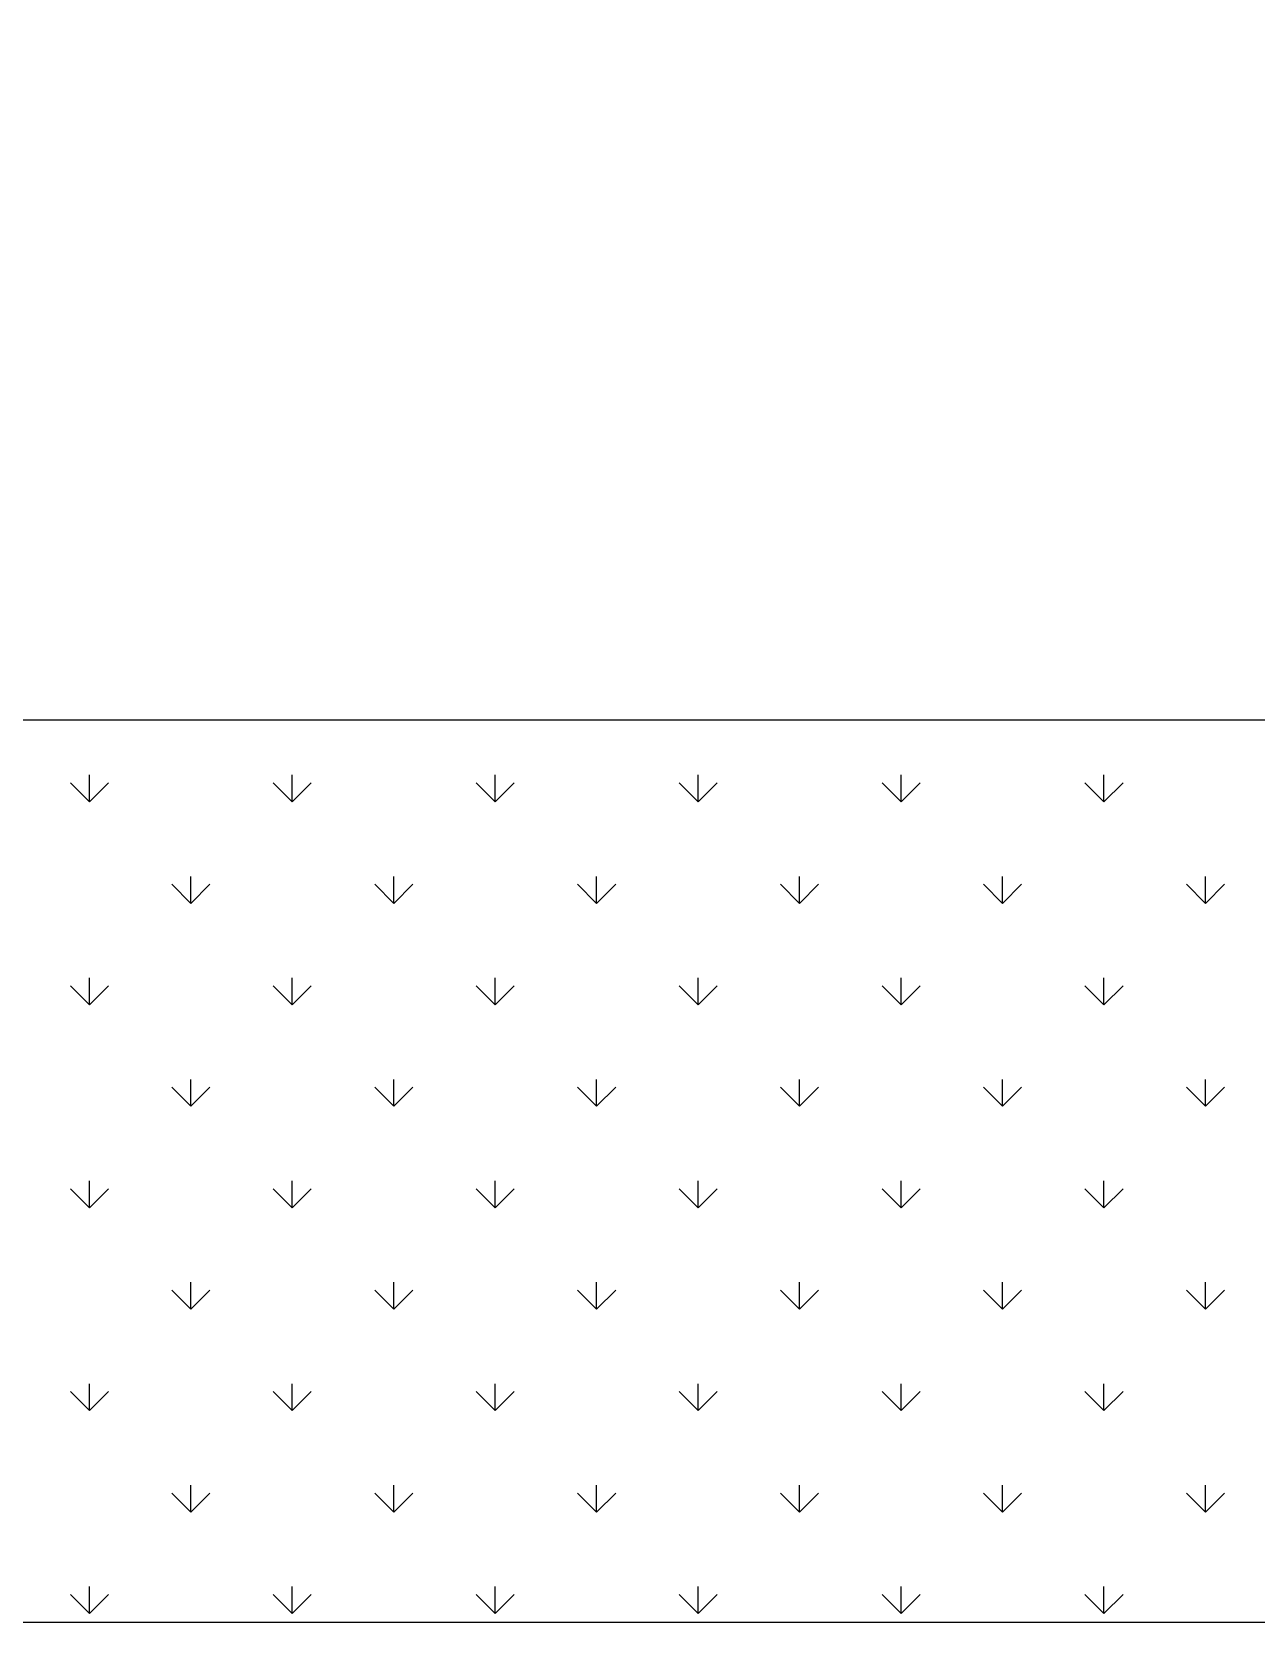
# Model space of a CAD drawing. Header units: inches. Extents: x -580 to 220, y 1335 to 2135.
# Drawn here: x -532.9 to -487.4, y 1913.5 to 1972.7 of the extents above; entities that cross this region are included whole.
import ezdxf

# ---------------------------------------------------------------- set-up
doc = ezdxf.new("R2010")
doc.units = ezdxf.units.IN
doc.header["$MEASUREMENT"] = 0
for name, color, linetype in [('Grabado linea bajo', 7, 'Continuous'), ('grabado linea intenso', 7, 'Continuous'), ('grabado linea medio', 7, 'Continuous')]:
    doc.layers.add(name, color=color, linetype=linetype)

# ---------------------------------------------------------------- blocks, each defined once
blk = doc.blocks.new('block 14')
at = {"layer": 'grabado linea intenso', "color": 2, "lineweight": 25}
blk.add_open_spline([(-553.238, 1913.546), (-553.238, 1913.546), (-304.238, 1913.546), (-304.238, 1913.546), (-298.716, 1913.546), (-294.238, 1918.023), (-294.238, 1923.546), (-294.238, 1923.546), (-294.238, 2023.546), (-294.238, 2023.546), (-294.238, 2029.069), (-298.716, 2033.546), (-304.238, 2033.546), (-304.238, 2033.546), (-553.238, 2033.546), (-553.238, 2033.546)], degree=3, knots=[0, 0, 0, 0, 1, 1, 1, 2, 2, 2, 3, 3, 3, 4, 4, 4, 5, 5, 5, 5], dxfattribs=at)
blk = doc.blocks.new('block 23')
at = {"layer": 'grabado linea medio', "color": 3, "lineweight": 25}
blk.add_lwpolyline([(-451.701, 1913.546), (-451.701, 1947.077), (-553.238, 1947.077)], dxfattribs=at)
blk = doc.blocks.new('block 69')
at = {"layer": 'Grabado linea bajo', "color": 4, "lineweight": 25}
blk.add_lwpolyline([(-530.742, 1913.868), (-530.742, 1914.868)], dxfattribs=at)
blk = doc.blocks.new('block 70')
at = {"layer": 'Grabado linea bajo', "color": 4, "lineweight": 25}
blk.add_lwpolyline([(-530.742, 1921.411), (-530.742, 1922.411)], dxfattribs=at)
blk = doc.blocks.new('block 71')
at = {"layer": 'Grabado linea bajo', "color": 4, "lineweight": 25}
blk.add_lwpolyline([(-530.742, 1928.955), (-530.742, 1929.955)], dxfattribs=at)
blk = doc.blocks.new('block 72')
at = {"layer": 'Grabado linea bajo', "color": 4, "lineweight": 25}
blk.add_lwpolyline([(-530.742, 1936.498), (-530.742, 1937.498)], dxfattribs=at)
blk = doc.blocks.new('block 73')
at = {"layer": 'Grabado linea bajo', "color": 4, "lineweight": 25}
blk.add_lwpolyline([(-530.742, 1944.042), (-530.742, 1945.042)], dxfattribs=at)
blk = doc.blocks.new('block 78')
at = {"layer": 'Grabado linea bajo', "color": 4, "lineweight": 25}
blk.add_lwpolyline([(-526.971, 1917.64), (-526.971, 1918.64)], dxfattribs=at)
blk = doc.blocks.new('block 79')
at = {"layer": 'Grabado linea bajo', "color": 4, "lineweight": 25}
blk.add_lwpolyline([(-526.971, 1925.183), (-526.971, 1926.183)], dxfattribs=at)
blk = doc.blocks.new('block 80')
at = {"layer": 'Grabado linea bajo', "color": 4, "lineweight": 25}
blk.add_lwpolyline([(-526.971, 1932.726), (-526.971, 1933.727)], dxfattribs=at)
blk = doc.blocks.new('block 81')
at = {"layer": 'Grabado linea bajo', "color": 4, "lineweight": 25}
blk.add_lwpolyline([(-526.971, 1940.27), (-526.971, 1941.27)], dxfattribs=at)
blk = doc.blocks.new('block 87')
at = {"layer": 'Grabado linea bajo', "color": 4, "lineweight": 25}
blk.add_lwpolyline([(-523.199, 1913.868), (-523.199, 1914.868)], dxfattribs=at)
blk = doc.blocks.new('block 88')
at = {"layer": 'Grabado linea bajo', "color": 4, "lineweight": 25}
blk.add_lwpolyline([(-523.199, 1921.411), (-523.199, 1922.411)], dxfattribs=at)
blk = doc.blocks.new('block 89')
at = {"layer": 'Grabado linea bajo', "color": 4, "lineweight": 25}
blk.add_lwpolyline([(-523.199, 1928.955), (-523.199, 1929.955)], dxfattribs=at)
blk = doc.blocks.new('block 90')
at = {"layer": 'Grabado linea bajo', "color": 4, "lineweight": 25}
blk.add_lwpolyline([(-523.199, 1936.498), (-523.199, 1937.498)], dxfattribs=at)
blk = doc.blocks.new('block 91')
at = {"layer": 'Grabado linea bajo', "color": 4, "lineweight": 25}
blk.add_lwpolyline([(-523.199, 1944.042), (-523.199, 1945.042)], dxfattribs=at)
blk = doc.blocks.new('block 96')
at = {"layer": 'Grabado linea bajo', "color": 4, "lineweight": 25}
blk.add_lwpolyline([(-519.427, 1917.64), (-519.427, 1918.64)], dxfattribs=at)
blk = doc.blocks.new('block 97')
at = {"layer": 'Grabado linea bajo', "color": 4, "lineweight": 25}
blk.add_lwpolyline([(-519.427, 1925.183), (-519.427, 1926.183)], dxfattribs=at)
blk = doc.blocks.new('block 98')
at = {"layer": 'Grabado linea bajo', "color": 4, "lineweight": 25}
blk.add_lwpolyline([(-519.427, 1932.726), (-519.427, 1933.727)], dxfattribs=at)
blk = doc.blocks.new('block 99')
at = {"layer": 'Grabado linea bajo', "color": 4, "lineweight": 25}
blk.add_lwpolyline([(-519.427, 1940.27), (-519.427, 1941.27)], dxfattribs=at)
blk = doc.blocks.new('block 105')
at = {"layer": 'Grabado linea bajo', "color": 4, "lineweight": 25}
blk.add_lwpolyline([(-515.655, 1913.868), (-515.655, 1914.868)], dxfattribs=at)
blk = doc.blocks.new('block 106')
at = {"layer": 'Grabado linea bajo', "color": 4, "lineweight": 25}
blk.add_lwpolyline([(-515.655, 1921.411), (-515.655, 1922.411)], dxfattribs=at)
blk = doc.blocks.new('block 107')
at = {"layer": 'Grabado linea bajo', "color": 4, "lineweight": 25}
blk.add_lwpolyline([(-515.655, 1928.955), (-515.655, 1929.955)], dxfattribs=at)
blk = doc.blocks.new('block 108')
at = {"layer": 'Grabado linea bajo', "color": 4, "lineweight": 25}
blk.add_lwpolyline([(-515.655, 1936.498), (-515.655, 1937.498)], dxfattribs=at)
blk = doc.blocks.new('block 109')
at = {"layer": 'Grabado linea bajo', "color": 4, "lineweight": 25}
blk.add_lwpolyline([(-515.655, 1944.042), (-515.655, 1945.042)], dxfattribs=at)
blk = doc.blocks.new('block 114')
at = {"layer": 'Grabado linea bajo', "color": 4, "lineweight": 25}
blk.add_lwpolyline([(-511.884, 1917.64), (-511.884, 1918.64)], dxfattribs=at)
blk = doc.blocks.new('block 115')
at = {"layer": 'Grabado linea bajo', "color": 4, "lineweight": 25}
blk.add_lwpolyline([(-511.884, 1925.183), (-511.884, 1926.183)], dxfattribs=at)
blk = doc.blocks.new('block 116')
at = {"layer": 'Grabado linea bajo', "color": 4, "lineweight": 25}
blk.add_lwpolyline([(-511.884, 1932.726), (-511.884, 1933.727)], dxfattribs=at)
blk = doc.blocks.new('block 117')
at = {"layer": 'Grabado linea bajo', "color": 4, "lineweight": 25}
blk.add_lwpolyline([(-511.884, 1940.27), (-511.884, 1941.27)], dxfattribs=at)
blk = doc.blocks.new('block 123')
at = {"layer": 'Grabado linea bajo', "color": 4, "lineweight": 25}
blk.add_lwpolyline([(-508.112, 1913.868), (-508.112, 1914.868)], dxfattribs=at)
blk = doc.blocks.new('block 124')
at = {"layer": 'Grabado linea bajo', "color": 4, "lineweight": 25}
blk.add_lwpolyline([(-508.112, 1921.411), (-508.112, 1922.411)], dxfattribs=at)
blk = doc.blocks.new('block 125')
at = {"layer": 'Grabado linea bajo', "color": 4, "lineweight": 25}
blk.add_lwpolyline([(-508.112, 1928.955), (-508.112, 1929.955)], dxfattribs=at)
blk = doc.blocks.new('block 126')
at = {"layer": 'Grabado linea bajo', "color": 4, "lineweight": 25}
blk.add_lwpolyline([(-508.112, 1936.498), (-508.112, 1937.498)], dxfattribs=at)
blk = doc.blocks.new('block 127')
at = {"layer": 'Grabado linea bajo', "color": 4, "lineweight": 25}
blk.add_lwpolyline([(-508.112, 1944.042), (-508.112, 1945.042)], dxfattribs=at)
blk = doc.blocks.new('block 132')
at = {"layer": 'Grabado linea bajo', "color": 4, "lineweight": 25}
blk.add_lwpolyline([(-504.34, 1917.64), (-504.34, 1918.64)], dxfattribs=at)
blk = doc.blocks.new('block 133')
at = {"layer": 'Grabado linea bajo', "color": 4, "lineweight": 25}
blk.add_lwpolyline([(-504.34, 1925.183), (-504.34, 1926.183)], dxfattribs=at)
blk = doc.blocks.new('block 134')
at = {"layer": 'Grabado linea bajo', "color": 4, "lineweight": 25}
blk.add_lwpolyline([(-504.34, 1932.726), (-504.34, 1933.727)], dxfattribs=at)
blk = doc.blocks.new('block 135')
at = {"layer": 'Grabado linea bajo', "color": 4, "lineweight": 25}
blk.add_lwpolyline([(-504.34, 1940.27), (-504.34, 1941.27)], dxfattribs=at)
blk = doc.blocks.new('block 141')
at = {"layer": 'Grabado linea bajo', "color": 4, "lineweight": 25}
blk.add_lwpolyline([(-500.569, 1913.868), (-500.569, 1914.868)], dxfattribs=at)
blk = doc.blocks.new('block 142')
at = {"layer": 'Grabado linea bajo', "color": 4, "lineweight": 25}
blk.add_lwpolyline([(-500.569, 1921.411), (-500.569, 1922.411)], dxfattribs=at)
blk = doc.blocks.new('block 143')
at = {"layer": 'Grabado linea bajo', "color": 4, "lineweight": 25}
blk.add_lwpolyline([(-500.569, 1928.955), (-500.569, 1929.955)], dxfattribs=at)
blk = doc.blocks.new('block 144')
at = {"layer": 'Grabado linea bajo', "color": 4, "lineweight": 25}
blk.add_lwpolyline([(-500.569, 1936.498), (-500.569, 1937.498)], dxfattribs=at)
blk = doc.blocks.new('block 145')
at = {"layer": 'Grabado linea bajo', "color": 4, "lineweight": 25}
blk.add_lwpolyline([(-500.569, 1944.042), (-500.569, 1945.042)], dxfattribs=at)
blk = doc.blocks.new('block 150')
at = {"layer": 'Grabado linea bajo', "color": 4, "lineweight": 25}
blk.add_lwpolyline([(-496.797, 1917.64), (-496.797, 1918.64)], dxfattribs=at)
blk = doc.blocks.new('block 151')
at = {"layer": 'Grabado linea bajo', "color": 4, "lineweight": 25}
blk.add_lwpolyline([(-496.797, 1925.183), (-496.797, 1926.183)], dxfattribs=at)
blk = doc.blocks.new('block 152')
at = {"layer": 'Grabado linea bajo', "color": 4, "lineweight": 25}
blk.add_lwpolyline([(-496.797, 1932.726), (-496.797, 1933.727)], dxfattribs=at)
blk = doc.blocks.new('block 153')
at = {"layer": 'Grabado linea bajo', "color": 4, "lineweight": 25}
blk.add_lwpolyline([(-496.797, 1940.27), (-496.797, 1941.27)], dxfattribs=at)
blk = doc.blocks.new('block 159')
at = {"layer": 'Grabado linea bajo', "color": 4, "lineweight": 25}
blk.add_lwpolyline([(-493.025, 1913.868), (-493.025, 1914.868)], dxfattribs=at)
blk = doc.blocks.new('block 160')
at = {"layer": 'Grabado linea bajo', "color": 4, "lineweight": 25}
blk.add_lwpolyline([(-493.025, 1921.411), (-493.025, 1922.411)], dxfattribs=at)
blk = doc.blocks.new('block 161')
at = {"layer": 'Grabado linea bajo', "color": 4, "lineweight": 25}
blk.add_lwpolyline([(-493.025, 1928.955), (-493.025, 1929.955)], dxfattribs=at)
blk = doc.blocks.new('block 162')
at = {"layer": 'Grabado linea bajo', "color": 4, "lineweight": 25}
blk.add_lwpolyline([(-493.025, 1936.498), (-493.025, 1937.498)], dxfattribs=at)
blk = doc.blocks.new('block 163')
at = {"layer": 'Grabado linea bajo', "color": 4, "lineweight": 25}
blk.add_lwpolyline([(-493.025, 1944.042), (-493.025, 1945.042)], dxfattribs=at)
blk = doc.blocks.new('block 168')
at = {"layer": 'Grabado linea bajo', "color": 4, "lineweight": 25}
blk.add_lwpolyline([(-489.253, 1917.64), (-489.253, 1918.64)], dxfattribs=at)
blk = doc.blocks.new('block 169')
at = {"layer": 'Grabado linea bajo', "color": 4, "lineweight": 25}
blk.add_lwpolyline([(-489.253, 1925.183), (-489.253, 1926.183)], dxfattribs=at)
blk = doc.blocks.new('block 170')
at = {"layer": 'Grabado linea bajo', "color": 4, "lineweight": 25}
blk.add_lwpolyline([(-489.253, 1932.726), (-489.253, 1933.727)], dxfattribs=at)
blk = doc.blocks.new('block 171')
at = {"layer": 'Grabado linea bajo', "color": 4, "lineweight": 25}
blk.add_lwpolyline([(-489.253, 1940.27), (-489.253, 1941.27)], dxfattribs=at)
blk = doc.blocks.new('block 851')
at = {"layer": 'Grabado linea bajo', "color": 4, "lineweight": 25}
blk.add_lwpolyline([(-530.742, 1944.042), (-530.035, 1944.749)], dxfattribs=at)
blk = doc.blocks.new('block 864')
at = {"layer": 'Grabado linea bajo', "color": 4, "lineweight": 25}
blk.add_lwpolyline([(-530.742, 1936.498), (-530.035, 1937.205)], dxfattribs=at)
blk = doc.blocks.new('block 865')
at = {"layer": 'Grabado linea bajo', "color": 4, "lineweight": 25}
blk.add_lwpolyline([(-526.971, 1940.27), (-526.263, 1940.977)], dxfattribs=at)
blk = doc.blocks.new('block 866')
at = {"layer": 'Grabado linea bajo', "color": 4, "lineweight": 25}
blk.add_lwpolyline([(-523.199, 1944.042), (-522.492, 1944.749)], dxfattribs=at)
blk = doc.blocks.new('block 875')
at = {"layer": 'Grabado linea bajo', "color": 4, "lineweight": 25}
blk.add_lwpolyline([(-530.742, 1928.955), (-530.035, 1929.662)], dxfattribs=at)
blk = doc.blocks.new('block 876')
at = {"layer": 'Grabado linea bajo', "color": 4, "lineweight": 25}
blk.add_lwpolyline([(-526.971, 1932.726), (-526.263, 1933.434)], dxfattribs=at)
blk = doc.blocks.new('block 877')
at = {"layer": 'Grabado linea bajo', "color": 4, "lineweight": 25}
blk.add_lwpolyline([(-523.199, 1936.498), (-522.492, 1937.205)], dxfattribs=at)
blk = doc.blocks.new('block 878')
at = {"layer": 'Grabado linea bajo', "color": 4, "lineweight": 25}
blk.add_lwpolyline([(-519.427, 1940.27), (-518.72, 1940.977)], dxfattribs=at)
blk = doc.blocks.new('block 879')
at = {"layer": 'Grabado linea bajo', "color": 4, "lineweight": 25}
blk.add_lwpolyline([(-515.655, 1944.042), (-514.948, 1944.749)], dxfattribs=at)
blk = doc.blocks.new('block 884')
at = {"layer": 'Grabado linea bajo', "color": 4, "lineweight": 25}
blk.add_lwpolyline([(-530.742, 1921.411), (-530.035, 1922.119)], dxfattribs=at)
blk = doc.blocks.new('block 885')
at = {"layer": 'Grabado linea bajo', "color": 4, "lineweight": 25}
blk.add_lwpolyline([(-526.971, 1925.183), (-526.263, 1925.89)], dxfattribs=at)
blk = doc.blocks.new('block 886')
at = {"layer": 'Grabado linea bajo', "color": 4, "lineweight": 25}
blk.add_lwpolyline([(-523.199, 1928.955), (-522.492, 1929.662)], dxfattribs=at)
blk = doc.blocks.new('block 887')
at = {"layer": 'Grabado linea bajo', "color": 4, "lineweight": 25}
blk.add_lwpolyline([(-519.427, 1932.726), (-518.72, 1933.434)], dxfattribs=at)
blk = doc.blocks.new('block 888')
at = {"layer": 'Grabado linea bajo', "color": 4, "lineweight": 25}
blk.add_lwpolyline([(-515.655, 1936.498), (-514.948, 1937.205)], dxfattribs=at)
blk = doc.blocks.new('block 889')
at = {"layer": 'Grabado linea bajo', "color": 4, "lineweight": 25}
blk.add_lwpolyline([(-511.884, 1940.27), (-511.177, 1940.977)], dxfattribs=at)
blk = doc.blocks.new('block 890')
at = {"layer": 'Grabado linea bajo', "color": 4, "lineweight": 25}
blk.add_lwpolyline([(-508.112, 1944.042), (-507.405, 1944.749)], dxfattribs=at)
blk = doc.blocks.new('block 891')
at = {"layer": 'Grabado linea bajo', "color": 4, "lineweight": 25}
blk.add_lwpolyline([(-530.742, 1913.868), (-530.035, 1914.575)], dxfattribs=at)
blk = doc.blocks.new('block 892')
at = {"layer": 'Grabado linea bajo', "color": 4, "lineweight": 25}
blk.add_lwpolyline([(-526.971, 1917.64), (-526.263, 1918.347)], dxfattribs=at)
blk = doc.blocks.new('block 893')
at = {"layer": 'Grabado linea bajo', "color": 4, "lineweight": 25}
blk.add_lwpolyline([(-523.199, 1921.411), (-522.492, 1922.119)], dxfattribs=at)
blk = doc.blocks.new('block 894')
at = {"layer": 'Grabado linea bajo', "color": 4, "lineweight": 25}
blk.add_lwpolyline([(-519.427, 1925.183), (-518.72, 1925.89)], dxfattribs=at)
blk = doc.blocks.new('block 895')
at = {"layer": 'Grabado linea bajo', "color": 4, "lineweight": 25}
blk.add_lwpolyline([(-515.655, 1928.955), (-514.948, 1929.662)], dxfattribs=at)
blk = doc.blocks.new('block 896')
at = {"layer": 'Grabado linea bajo', "color": 4, "lineweight": 25}
blk.add_lwpolyline([(-511.884, 1932.726), (-511.177, 1933.434)], dxfattribs=at)
blk = doc.blocks.new('block 897')
at = {"layer": 'Grabado linea bajo', "color": 4, "lineweight": 25}
blk.add_lwpolyline([(-508.112, 1936.498), (-507.405, 1937.205)], dxfattribs=at)
blk = doc.blocks.new('block 898')
at = {"layer": 'Grabado linea bajo', "color": 4, "lineweight": 25}
blk.add_lwpolyline([(-504.34, 1940.27), (-503.633, 1940.977)], dxfattribs=at)
blk = doc.blocks.new('block 899')
at = {"layer": 'Grabado linea bajo', "color": 4, "lineweight": 25}
blk.add_lwpolyline([(-500.569, 1944.042), (-499.861, 1944.749)], dxfattribs=at)
blk = doc.blocks.new('block 900')
at = {"layer": 'Grabado linea bajo', "color": 4, "lineweight": 25}
blk.add_lwpolyline([(-523.199, 1913.868), (-522.492, 1914.575)], dxfattribs=at)
blk = doc.blocks.new('block 901')
at = {"layer": 'Grabado linea bajo', "color": 4, "lineweight": 25}
blk.add_lwpolyline([(-519.427, 1917.64), (-518.72, 1918.347)], dxfattribs=at)
blk = doc.blocks.new('block 902')
at = {"layer": 'Grabado linea bajo', "color": 4, "lineweight": 25}
blk.add_lwpolyline([(-515.655, 1921.411), (-514.948, 1922.119)], dxfattribs=at)
blk = doc.blocks.new('block 903')
at = {"layer": 'Grabado linea bajo', "color": 4, "lineweight": 25}
blk.add_lwpolyline([(-511.884, 1925.183), (-511.177, 1925.89)], dxfattribs=at)
blk = doc.blocks.new('block 904')
at = {"layer": 'Grabado linea bajo', "color": 4, "lineweight": 25}
blk.add_lwpolyline([(-508.112, 1928.955), (-507.405, 1929.662)], dxfattribs=at)
blk = doc.blocks.new('block 905')
at = {"layer": 'Grabado linea bajo', "color": 4, "lineweight": 25}
blk.add_lwpolyline([(-504.34, 1932.726), (-503.633, 1933.434)], dxfattribs=at)
blk = doc.blocks.new('block 906')
at = {"layer": 'Grabado linea bajo', "color": 4, "lineweight": 25}
blk.add_lwpolyline([(-500.569, 1936.498), (-499.861, 1937.205)], dxfattribs=at)
blk = doc.blocks.new('block 907')
at = {"layer": 'Grabado linea bajo', "color": 4, "lineweight": 25}
blk.add_lwpolyline([(-496.797, 1940.27), (-496.09, 1940.977)], dxfattribs=at)
blk = doc.blocks.new('block 908')
at = {"layer": 'Grabado linea bajo', "color": 4, "lineweight": 25}
blk.add_lwpolyline([(-493.025, 1944.042), (-492.318, 1944.749)], dxfattribs=at)
blk = doc.blocks.new('block 909')
at = {"layer": 'Grabado linea bajo', "color": 4, "lineweight": 25}
blk.add_lwpolyline([(-515.655, 1913.868), (-514.948, 1914.575)], dxfattribs=at)
blk = doc.blocks.new('block 910')
at = {"layer": 'Grabado linea bajo', "color": 4, "lineweight": 25}
blk.add_lwpolyline([(-511.884, 1917.64), (-511.177, 1918.347)], dxfattribs=at)
blk = doc.blocks.new('block 911')
at = {"layer": 'Grabado linea bajo', "color": 4, "lineweight": 25}
blk.add_lwpolyline([(-508.112, 1921.411), (-507.405, 1922.119)], dxfattribs=at)
blk = doc.blocks.new('block 912')
at = {"layer": 'Grabado linea bajo', "color": 4, "lineweight": 25}
blk.add_lwpolyline([(-504.34, 1925.183), (-503.633, 1925.89)], dxfattribs=at)
blk = doc.blocks.new('block 913')
at = {"layer": 'Grabado linea bajo', "color": 4, "lineweight": 25}
blk.add_lwpolyline([(-500.569, 1928.955), (-499.861, 1929.662)], dxfattribs=at)
blk = doc.blocks.new('block 914')
at = {"layer": 'Grabado linea bajo', "color": 4, "lineweight": 25}
blk.add_lwpolyline([(-496.797, 1932.726), (-496.09, 1933.434)], dxfattribs=at)
blk = doc.blocks.new('block 915')
at = {"layer": 'Grabado linea bajo', "color": 4, "lineweight": 25}
blk.add_lwpolyline([(-493.025, 1936.498), (-492.318, 1937.205)], dxfattribs=at)
blk = doc.blocks.new('block 916')
at = {"layer": 'Grabado linea bajo', "color": 4, "lineweight": 25}
blk.add_lwpolyline([(-489.253, 1940.27), (-488.546, 1940.977)], dxfattribs=at)
blk = doc.blocks.new('block 918')
at = {"layer": 'Grabado linea bajo', "color": 4, "lineweight": 25}
blk.add_lwpolyline([(-508.112, 1913.868), (-507.405, 1914.575)], dxfattribs=at)
blk = doc.blocks.new('block 919')
at = {"layer": 'Grabado linea bajo', "color": 4, "lineweight": 25}
blk.add_lwpolyline([(-504.34, 1917.64), (-503.633, 1918.347)], dxfattribs=at)
blk = doc.blocks.new('block 920')
at = {"layer": 'Grabado linea bajo', "color": 4, "lineweight": 25}
blk.add_lwpolyline([(-500.569, 1921.411), (-499.861, 1922.119)], dxfattribs=at)
blk = doc.blocks.new('block 921')
at = {"layer": 'Grabado linea bajo', "color": 4, "lineweight": 25}
blk.add_lwpolyline([(-496.797, 1925.183), (-496.09, 1925.89)], dxfattribs=at)
blk = doc.blocks.new('block 922')
at = {"layer": 'Grabado linea bajo', "color": 4, "lineweight": 25}
blk.add_lwpolyline([(-493.025, 1928.955), (-492.318, 1929.662)], dxfattribs=at)
blk = doc.blocks.new('block 923')
at = {"layer": 'Grabado linea bajo', "color": 4, "lineweight": 25}
blk.add_lwpolyline([(-489.253, 1932.726), (-488.546, 1933.434)], dxfattribs=at)
blk = doc.blocks.new('block 927')
at = {"layer": 'Grabado linea bajo', "color": 4, "lineweight": 25}
blk.add_lwpolyline([(-500.569, 1913.868), (-499.861, 1914.575)], dxfattribs=at)
blk = doc.blocks.new('block 928')
at = {"layer": 'Grabado linea bajo', "color": 4, "lineweight": 25}
blk.add_lwpolyline([(-496.797, 1917.64), (-496.09, 1918.347)], dxfattribs=at)
blk = doc.blocks.new('block 929')
at = {"layer": 'Grabado linea bajo', "color": 4, "lineweight": 25}
blk.add_lwpolyline([(-493.025, 1921.411), (-492.318, 1922.119)], dxfattribs=at)
blk = doc.blocks.new('block 930')
at = {"layer": 'Grabado linea bajo', "color": 4, "lineweight": 25}
blk.add_lwpolyline([(-489.253, 1925.183), (-488.546, 1925.89)], dxfattribs=at)
blk = doc.blocks.new('block 936')
at = {"layer": 'Grabado linea bajo', "color": 4, "lineweight": 25}
blk.add_lwpolyline([(-493.025, 1913.868), (-492.318, 1914.575)], dxfattribs=at)
blk = doc.blocks.new('block 937')
at = {"layer": 'Grabado linea bajo', "color": 4, "lineweight": 25}
blk.add_lwpolyline([(-489.253, 1917.64), (-488.546, 1918.347)], dxfattribs=at)
blk = doc.blocks.new('block 1445')
at = {"layer": 'Grabado linea bajo', "color": 4, "lineweight": 25}
blk.add_lwpolyline([(-530.742, 1913.868), (-531.449, 1914.575)], dxfattribs=at)
blk = doc.blocks.new('block 1451')
at = {"layer": 'Grabado linea bajo', "color": 4, "lineweight": 25}
blk.add_lwpolyline([(-523.199, 1913.868), (-523.906, 1914.575)], dxfattribs=at)
blk = doc.blocks.new('block 1452')
at = {"layer": 'Grabado linea bajo', "color": 4, "lineweight": 25}
blk.add_lwpolyline([(-526.971, 1917.64), (-527.678, 1918.347)], dxfattribs=at)
blk = doc.blocks.new('block 1453')
at = {"layer": 'Grabado linea bajo', "color": 4, "lineweight": 25}
blk.add_lwpolyline([(-530.742, 1921.411), (-531.449, 1922.119)], dxfattribs=at)
blk = doc.blocks.new('block 1459')
at = {"layer": 'Grabado linea bajo', "color": 4, "lineweight": 25}
blk.add_lwpolyline([(-515.655, 1913.868), (-516.363, 1914.575)], dxfattribs=at)
blk = doc.blocks.new('block 1460')
at = {"layer": 'Grabado linea bajo', "color": 4, "lineweight": 25}
blk.add_lwpolyline([(-519.427, 1917.64), (-520.134, 1918.347)], dxfattribs=at)
blk = doc.blocks.new('block 1461')
at = {"layer": 'Grabado linea bajo', "color": 4, "lineweight": 25}
blk.add_lwpolyline([(-523.199, 1921.411), (-523.906, 1922.119)], dxfattribs=at)
blk = doc.blocks.new('block 1462')
at = {"layer": 'Grabado linea bajo', "color": 4, "lineweight": 25}
blk.add_lwpolyline([(-526.971, 1925.183), (-527.678, 1925.89)], dxfattribs=at)
blk = doc.blocks.new('block 1463')
at = {"layer": 'Grabado linea bajo', "color": 4, "lineweight": 25}
blk.add_lwpolyline([(-530.742, 1928.955), (-531.449, 1929.662)], dxfattribs=at)
blk = doc.blocks.new('block 1468')
at = {"layer": 'Grabado linea bajo', "color": 4, "lineweight": 25}
blk.add_lwpolyline([(-508.112, 1913.868), (-508.819, 1914.575)], dxfattribs=at)
blk = doc.blocks.new('block 1469')
at = {"layer": 'Grabado linea bajo', "color": 4, "lineweight": 25}
blk.add_lwpolyline([(-511.884, 1917.64), (-512.591, 1918.347)], dxfattribs=at)
blk = doc.blocks.new('block 1470')
at = {"layer": 'Grabado linea bajo', "color": 4, "lineweight": 25}
blk.add_lwpolyline([(-515.655, 1921.411), (-516.363, 1922.119)], dxfattribs=at)
blk = doc.blocks.new('block 1471')
at = {"layer": 'Grabado linea bajo', "color": 4, "lineweight": 25}
blk.add_lwpolyline([(-519.427, 1925.183), (-520.134, 1925.89)], dxfattribs=at)
blk = doc.blocks.new('block 1472')
at = {"layer": 'Grabado linea bajo', "color": 4, "lineweight": 25}
blk.add_lwpolyline([(-523.199, 1928.955), (-523.906, 1929.662)], dxfattribs=at)
blk = doc.blocks.new('block 1473')
at = {"layer": 'Grabado linea bajo', "color": 4, "lineweight": 25}
blk.add_lwpolyline([(-526.971, 1932.726), (-527.678, 1933.434)], dxfattribs=at)
blk = doc.blocks.new('block 1474')
at = {"layer": 'Grabado linea bajo', "color": 4, "lineweight": 25}
blk.add_lwpolyline([(-530.742, 1936.498), (-531.449, 1937.205)], dxfattribs=at)
blk = doc.blocks.new('block 1477')
at = {"layer": 'Grabado linea bajo', "color": 4, "lineweight": 25}
blk.add_lwpolyline([(-500.569, 1913.868), (-501.276, 1914.575)], dxfattribs=at)
blk = doc.blocks.new('block 1478')
at = {"layer": 'Grabado linea bajo', "color": 4, "lineweight": 25}
blk.add_lwpolyline([(-504.34, 1917.64), (-505.048, 1918.347)], dxfattribs=at)
blk = doc.blocks.new('block 1479')
at = {"layer": 'Grabado linea bajo', "color": 4, "lineweight": 25}
blk.add_lwpolyline([(-508.112, 1921.411), (-508.819, 1922.119)], dxfattribs=at)
blk = doc.blocks.new('block 1480')
at = {"layer": 'Grabado linea bajo', "color": 4, "lineweight": 25}
blk.add_lwpolyline([(-511.884, 1925.183), (-512.591, 1925.89)], dxfattribs=at)
blk = doc.blocks.new('block 1481')
at = {"layer": 'Grabado linea bajo', "color": 4, "lineweight": 25}
blk.add_lwpolyline([(-515.655, 1928.955), (-516.363, 1929.662)], dxfattribs=at)
blk = doc.blocks.new('block 1482')
at = {"layer": 'Grabado linea bajo', "color": 4, "lineweight": 25}
blk.add_lwpolyline([(-519.427, 1932.726), (-520.134, 1933.434)], dxfattribs=at)
blk = doc.blocks.new('block 1483')
at = {"layer": 'Grabado linea bajo', "color": 4, "lineweight": 25}
blk.add_lwpolyline([(-523.199, 1936.498), (-523.906, 1937.205)], dxfattribs=at)
blk = doc.blocks.new('block 1484')
at = {"layer": 'Grabado linea bajo', "color": 4, "lineweight": 25}
blk.add_lwpolyline([(-526.971, 1940.27), (-527.678, 1940.977)], dxfattribs=at)
blk = doc.blocks.new('block 1485')
at = {"layer": 'Grabado linea bajo', "color": 4, "lineweight": 25}
blk.add_lwpolyline([(-530.742, 1944.042), (-531.449, 1944.749)], dxfattribs=at)
blk = doc.blocks.new('block 1486')
at = {"layer": 'Grabado linea bajo', "color": 4, "lineweight": 25}
blk.add_lwpolyline([(-493.025, 1913.868), (-493.732, 1914.575)], dxfattribs=at)
blk = doc.blocks.new('block 1487')
at = {"layer": 'Grabado linea bajo', "color": 4, "lineweight": 25}
blk.add_lwpolyline([(-496.797, 1917.64), (-497.504, 1918.347)], dxfattribs=at)
blk = doc.blocks.new('block 1488')
at = {"layer": 'Grabado linea bajo', "color": 4, "lineweight": 25}
blk.add_lwpolyline([(-500.569, 1921.411), (-501.276, 1922.119)], dxfattribs=at)
blk = doc.blocks.new('block 1489')
at = {"layer": 'Grabado linea bajo', "color": 4, "lineweight": 25}
blk.add_lwpolyline([(-504.34, 1925.183), (-505.048, 1925.89)], dxfattribs=at)
blk = doc.blocks.new('block 1490')
at = {"layer": 'Grabado linea bajo', "color": 4, "lineweight": 25}
blk.add_lwpolyline([(-508.112, 1928.955), (-508.819, 1929.662)], dxfattribs=at)
blk = doc.blocks.new('block 1491')
at = {"layer": 'Grabado linea bajo', "color": 4, "lineweight": 25}
blk.add_lwpolyline([(-511.884, 1932.726), (-512.591, 1933.434)], dxfattribs=at)
blk = doc.blocks.new('block 1492')
at = {"layer": 'Grabado linea bajo', "color": 4, "lineweight": 25}
blk.add_lwpolyline([(-515.655, 1936.498), (-516.363, 1937.205)], dxfattribs=at)
blk = doc.blocks.new('block 1493')
at = {"layer": 'Grabado linea bajo', "color": 4, "lineweight": 25}
blk.add_lwpolyline([(-519.427, 1940.27), (-520.134, 1940.977)], dxfattribs=at)
blk = doc.blocks.new('block 1494')
at = {"layer": 'Grabado linea bajo', "color": 4, "lineweight": 25}
blk.add_lwpolyline([(-523.199, 1944.042), (-523.906, 1944.749)], dxfattribs=at)
blk = doc.blocks.new('block 1496')
at = {"layer": 'Grabado linea bajo', "color": 4, "lineweight": 25}
blk.add_lwpolyline([(-489.253, 1917.64), (-489.961, 1918.347)], dxfattribs=at)
blk = doc.blocks.new('block 1497')
at = {"layer": 'Grabado linea bajo', "color": 4, "lineweight": 25}
blk.add_lwpolyline([(-493.025, 1921.411), (-493.732, 1922.119)], dxfattribs=at)
blk = doc.blocks.new('block 1498')
at = {"layer": 'Grabado linea bajo', "color": 4, "lineweight": 25}
blk.add_lwpolyline([(-496.797, 1925.183), (-497.504, 1925.89)], dxfattribs=at)
blk = doc.blocks.new('block 1499')
at = {"layer": 'Grabado linea bajo', "color": 4, "lineweight": 25}
blk.add_lwpolyline([(-500.569, 1928.955), (-501.276, 1929.662)], dxfattribs=at)
blk = doc.blocks.new('block 1500')
at = {"layer": 'Grabado linea bajo', "color": 4, "lineweight": 25}
blk.add_lwpolyline([(-504.34, 1932.726), (-505.048, 1933.434)], dxfattribs=at)
blk = doc.blocks.new('block 1501')
at = {"layer": 'Grabado linea bajo', "color": 4, "lineweight": 25}
blk.add_lwpolyline([(-508.112, 1936.498), (-508.819, 1937.205)], dxfattribs=at)
blk = doc.blocks.new('block 1502')
at = {"layer": 'Grabado linea bajo', "color": 4, "lineweight": 25}
blk.add_lwpolyline([(-511.884, 1940.27), (-512.591, 1940.977)], dxfattribs=at)
blk = doc.blocks.new('block 1503')
at = {"layer": 'Grabado linea bajo', "color": 4, "lineweight": 25}
blk.add_lwpolyline([(-515.655, 1944.042), (-516.363, 1944.749)], dxfattribs=at)
blk = doc.blocks.new('block 1507')
at = {"layer": 'Grabado linea bajo', "color": 4, "lineweight": 25}
blk.add_lwpolyline([(-489.253, 1925.183), (-489.961, 1925.89)], dxfattribs=at)
blk = doc.blocks.new('block 1508')
at = {"layer": 'Grabado linea bajo', "color": 4, "lineweight": 25}
blk.add_lwpolyline([(-493.025, 1928.955), (-493.732, 1929.662)], dxfattribs=at)
blk = doc.blocks.new('block 1509')
at = {"layer": 'Grabado linea bajo', "color": 4, "lineweight": 25}
blk.add_lwpolyline([(-496.797, 1932.726), (-497.504, 1933.434)], dxfattribs=at)
blk = doc.blocks.new('block 1510')
at = {"layer": 'Grabado linea bajo', "color": 4, "lineweight": 25}
blk.add_lwpolyline([(-500.569, 1936.498), (-501.276, 1937.205)], dxfattribs=at)
blk = doc.blocks.new('block 1511')
at = {"layer": 'Grabado linea bajo', "color": 4, "lineweight": 25}
blk.add_lwpolyline([(-504.34, 1940.27), (-505.048, 1940.977)], dxfattribs=at)
blk = doc.blocks.new('block 1512')
at = {"layer": 'Grabado linea bajo', "color": 4, "lineweight": 25}
blk.add_lwpolyline([(-508.112, 1944.042), (-508.819, 1944.749)], dxfattribs=at)
blk = doc.blocks.new('block 1518')
at = {"layer": 'Grabado linea bajo', "color": 4, "lineweight": 25}
blk.add_lwpolyline([(-489.253, 1932.726), (-489.961, 1933.434)], dxfattribs=at)
blk = doc.blocks.new('block 1519')
at = {"layer": 'Grabado linea bajo', "color": 4, "lineweight": 25}
blk.add_lwpolyline([(-493.025, 1936.498), (-493.732, 1937.205)], dxfattribs=at)
blk = doc.blocks.new('block 1520')
at = {"layer": 'Grabado linea bajo', "color": 4, "lineweight": 25}
blk.add_lwpolyline([(-496.797, 1940.27), (-497.504, 1940.977)], dxfattribs=at)
blk = doc.blocks.new('block 1521')
at = {"layer": 'Grabado linea bajo', "color": 4, "lineweight": 25}
blk.add_lwpolyline([(-500.569, 1944.042), (-501.276, 1944.749)], dxfattribs=at)
blk = doc.blocks.new('block 1529')
at = {"layer": 'Grabado linea bajo', "color": 4, "lineweight": 25}
blk.add_lwpolyline([(-489.253, 1940.27), (-489.961, 1940.977)], dxfattribs=at)
blk = doc.blocks.new('block 1530')
at = {"layer": 'Grabado linea bajo', "color": 4, "lineweight": 25}
blk.add_lwpolyline([(-493.025, 1944.042), (-493.732, 1944.749)], dxfattribs=at)

msp = doc.modelspace()

# ---------------------------------------------------------------- block references
at = {"layer": 'Grabado linea bajo'}
for name in ['block 1485', 'block 73', 'block 851', 'block 1494', 'block 91', 'block 866', 'block 1503', 'block 109', 'block 879', 'block 1512', 'block 127', 'block 890', 'block 1521', 'block 145', 'block 899', 'block 1530', 'block 163', 'block 908', 'block 81', 'block 99', 'block 117', 'block 135', 'block 153', 'block 171', 'block 1484', 'block 865', 'block 1493', 'block 878', 'block 1502', 'block 889', 'block 1511', 'block 898', 'block 1520', 'block 907', 'block 1529', 'block 916', 'block 1474', 'block 72', 'block 864', 'block 1483', 'block 90', 'block 877', 'block 1492', 'block 108', 'block 888', 'block 1501', 'block 126', 'block 897', 'block 1510', 'block 144', 'block 906', 'block 1519', 'block 162', 'block 915', 'block 1473', 'block 80', 'block 876', 'block 1482', 'block 98', 'block 887', 'block 1491', 'block 116', 'block 896', 'block 1500', 'block 134', 'block 905', 'block 1509', 'block 152', 'block 914', 'block 1518', 'block 170', 'block 923', 'block 71', 'block 89', 'block 107', 'block 125', 'block 143', 'block 161', 'block 1463', 'block 875', 'block 1472', 'block 886', 'block 1481', 'block 895', 'block 1490', 'block 904', 'block 1499', 'block 913', 'block 1508', 'block 922', 'block 1462', 'block 79', 'block 885', 'block 1471', 'block 97', 'block 894', 'block 1480', 'block 115', 'block 903', 'block 1489', 'block 133', 'block 912', 'block 1498', 'block 151', 'block 921', 'block 1507', 'block 169', 'block 930', 'block 70', 'block 88', 'block 106', 'block 124', 'block 142', 'block 160', 'block 1453', 'block 884', 'block 1461', 'block 893', 'block 1470', 'block 902', 'block 1479', 'block 911', 'block 1488', 'block 920', 'block 1497', 'block 929', 'block 78', 'block 96', 'block 114', 'block 132', 'block 150', 'block 168', 'block 1452', 'block 892', 'block 1460', 'block 901', 'block 1469', 'block 910', 'block 1478', 'block 919', 'block 1487', 'block 928', 'block 1496', 'block 937', 'block 1445', 'block 69', 'block 891', 'block 1451', 'block 87', 'block 900', 'block 1459', 'block 105', 'block 909', 'block 1468', 'block 123', 'block 918', 'block 1477', 'block 141', 'block 927', 'block 1486', 'block 159', 'block 936']:
    msp.add_blockref(name, (0, 0), dxfattribs=at)
at = {"layer": 'grabado linea intenso'}
msp.add_blockref('block 14', (0, 0), dxfattribs=at)
at = {"layer": 'grabado linea medio'}
msp.add_blockref('block 23', (0, 0), dxfattribs=at)

doc.saveas('drawing.dxf')
